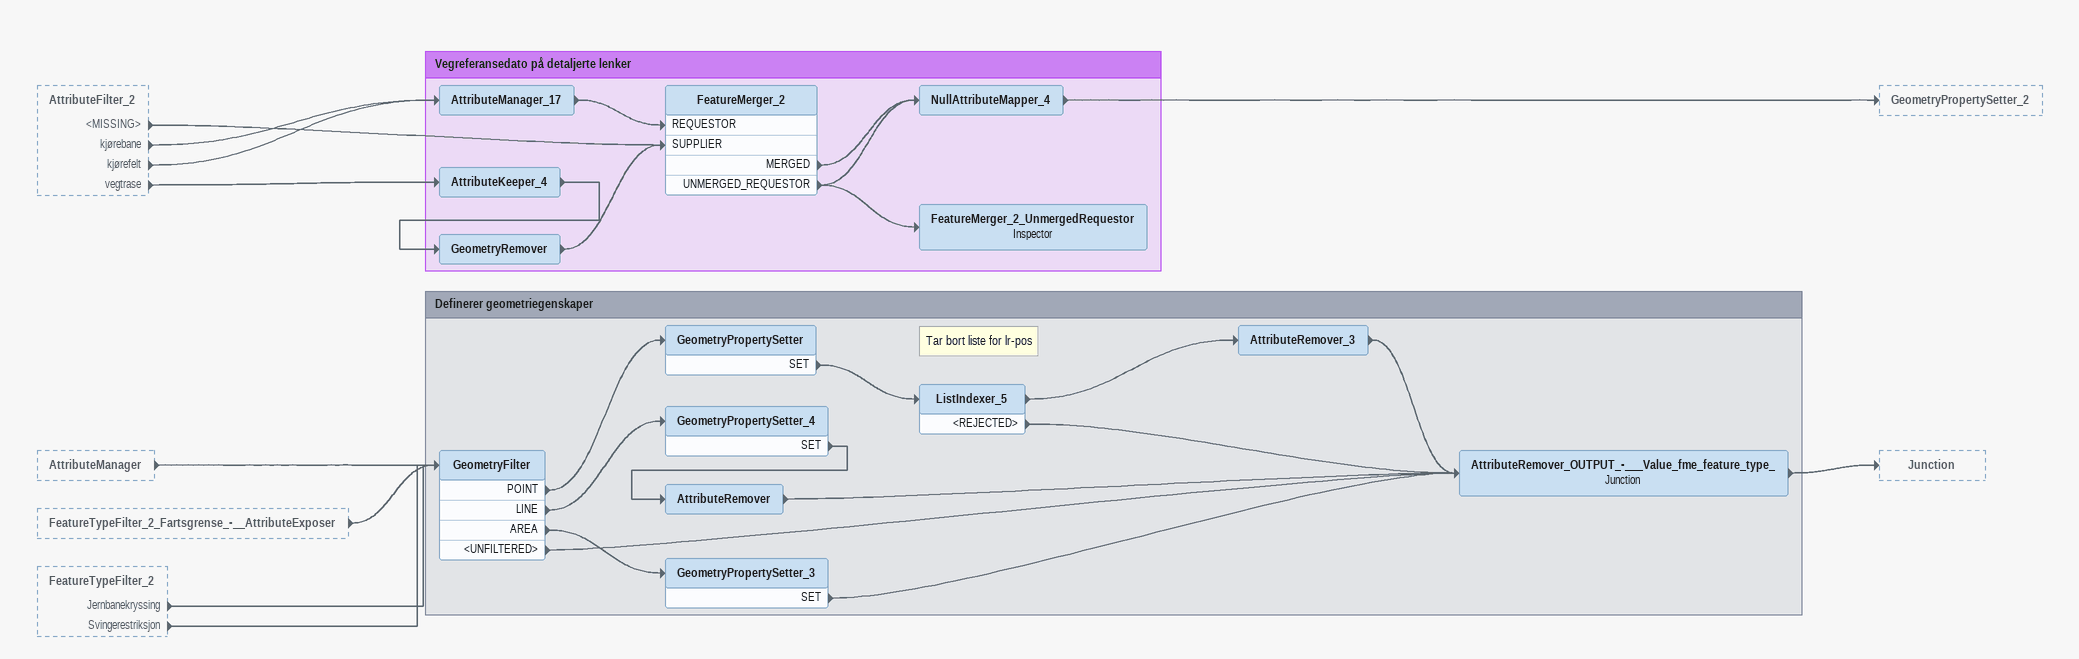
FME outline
AttributeFilter_2 [outside]
    <MISSING> -> FeatureMerger_2 [SUPPLIER]
    kjørebane -> AttributeManager_17
    kjørefelt -> AttributeManager_17
    vegtrase -> AttributeKeeper_4
AttributeManager [outside]
    -> GeometryFilter
FeatureTypeFilter_2_Fartsgrense_-__AttributeExposer [outside]
    -> GeometryFilter
FeatureTypeFilter_2 [outside]
    Jernbanekryssing -> GeometryFilter
    Svingerestriksjon -> GeometryFilter

Bookmark: Vegreferansedato på detaljerte lenker
AttributeManager_17
    -> FeatureMerger_2 [REQUESTOR]
AttributeKeeper_4
    -> GeometryRemover
GeometryRemover
    -> FeatureMerger_2 [SUPPLIER]
FeatureMerger_2
    MERGED -> NullAttributeMapper_4
    UNMERGED_REQUESTOR -> FeatureMerger_2_UnmergedRequestor
    UNMERGED_REQUESTOR -> NullAttributeMapper_4
NullAttributeMapper_4
    -> GeometryPropertySetter_2
FeatureMerger_2_UnmergedRequestor: Inspector

Bookmark: Definerer geometriegenskaper
GeometryFilter
    POINT -> GeometryPropertySetter
    LINE -> GeometryPropertySetter_4
    AREA -> GeometryPropertySetter_3
    <UNFILTERED> -> AttributeRemover_OUTPUT_-___Value_fme_feature_type_
GeometryPropertySetter
    SET -> ListIndexer_5
Note: Tar bort liste for lr-pos
ListIndexer_5
    -> AttributeRemover_3
    <REJECTED> -> AttributeRemover_OUTPUT_-___Value_fme_feature_type_
AttributeRemover_3
    -> AttributeRemover_OUTPUT_-___Value_fme_feature_type_
GeometryPropertySetter_4
    SET -> AttributeRemover
AttributeRemover
    -> AttributeRemover_OUTPUT_-___Value_fme_feature_type_
GeometryPropertySetter_3
    SET -> AttributeRemover_OUTPUT_-___Value_fme_feature_type_
AttributeRemover_OUTPUT_-___Value_fme_feature_type_: Junction
    -> Junction
